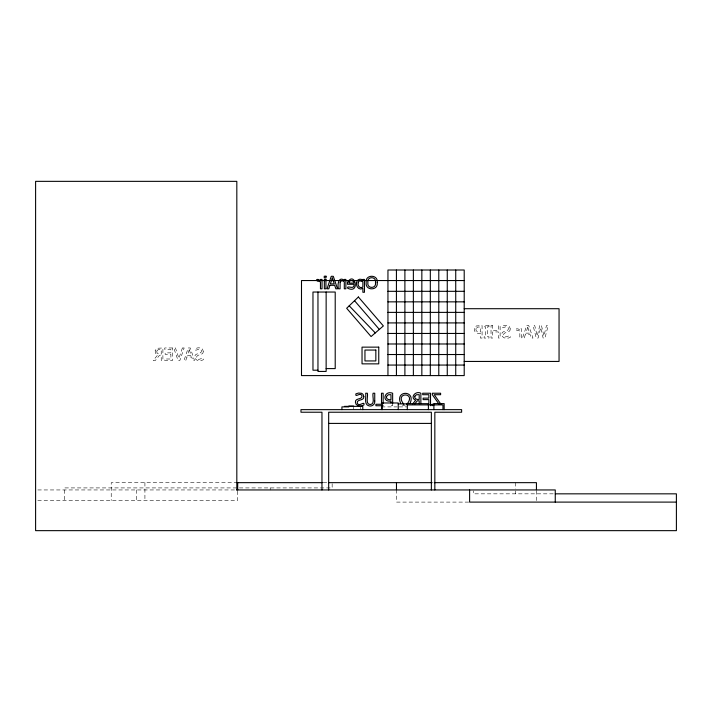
<?xml version="1.0" encoding="UTF-8"?>
<svg xmlns="http://www.w3.org/2000/svg" width="712" height="712" viewBox="0 0 712 712"><rect width="100%" height="100%" fill="white"/><g stroke="black" fill="none" stroke-linecap="round" stroke-linejoin="round"><path stroke-width="0.53" stroke-dasharray="3.56 2.67" d="M516.44 328.713L518.327 328.98L519.831 330.065L519.831 328.668L521.415 328.668L521.415 338.049L519.831 338.049L519.831 331.392C518.906 329.514 515.381 331.552 516.44 328.713A3.079 3.079 0 0 1 517.695 328.748M381.49 406.899L397.189 406.899M399.236 406.899L407.317 406.899M237.701 482.656L111.223 482.656L111.223 500.403M323.195 482.656L327.725 482.656M37.825 489.945L235.717 489.945M553.215 493.834L473.311 493.834L473.311 490.915M37.807 500.403L237.701 500.403L237.701 490.986M468.683 502.102L396.477 502.102L396.477 491.049M405.377 406L402.173 405.057M536.439 490.791L536.439 502.102M515.443 482.656L515.443 488.904M515.443 490.915L515.443 493.834M392.641 403.651L392.641 405.742L390.977 405.742L390.977 403.873M360.592 407.22L360.592 409.64M353.588 407.22L353.588 409.64M332.157 483.706L332.157 487.916L64.294 487.916L64.294 500.403M270.213 487.916L270.213 489.945M144.919 482.656L144.919 500.403M136.651 489.945L136.651 500.403M203.258 351.319C203.792 355.991 195.631 353.517 196.743 358.029C198.417 362.105 204.513 354.985 203.347 359.729C200.517 361.474 194.963 361.135 194.839 356.917C194.34 352.298 202.448 354.825 201.345 350.349C199.805 346.522 194.198 353.09 195.328 348.551L198.025 347.794L200.722 347.999A3.987 3.987 0 0 1 202.591 349.316L203.258 351.319M510.237 328.891C510.771 333.572 502.601 331.098 503.722 335.601C505.395 339.677 511.492 332.566 510.326 337.301C507.496 339.046 501.933 338.707 501.818 334.489C501.319 329.878 509.427 332.397 508.323 327.921C506.784 324.102 501.177 330.662 502.307 326.123L505.004 325.366L507.701 325.571A3.987 3.987 0 0 1 509.569 326.888L510.237 328.891M475.963 328.748C475.304 331.436 478.331 332.388 480.413 331.97L480.413 326.968L477.725 327.075L475.963 328.748M156.854 350.972C156.195 353.65 159.141 354.594 161.232 354.122L161.232 349.396L158.42 349.494L156.854 350.972M474.272 328.348C473.355 331.917 477.325 334.088 480.413 333.385L480.413 338.049L482.077 338.049L482.077 325.544L476.31 325.962L474.272 328.348M155.163 350.455L155.456 353.17L157.663 355.03L153.205 360.477L155.367 360.477L159.337 355.502L161.232 355.502L161.232 360.477L162.897 360.477L162.897 347.963L157.156 348.284L155.163 350.455M539.758 325.544L537.231 336.046L534.721 325.544L533.092 325.544L536.234 338.049L538.112 338.049L540.657 327.662L543.14 338.049L544.974 338.049L548.178 325.544L546.469 325.544L543.95 335.939L541.449 325.544L539.758 325.544M186.9 356.979L185.761 360.477L184.007 360.477L188.226 347.963L190.273 347.963L194.492 360.477L192.81 360.477L191.679 356.979L186.9 356.979M525.358 334.56L524.228 338.049L522.474 338.049L526.693 325.544L528.74 325.544L532.959 338.049L531.277 338.049L530.146 334.56L525.358 334.56M189.294 349.663L187.363 355.564L191.216 355.564L189.294 349.663M527.761 327.235L525.821 333.136L529.683 333.136L527.761 327.235M182.379 347.963L178.917 358.35L175.455 347.963L173.755 347.963L178.053 360.477L179.851 360.477L184.159 347.963L182.379 347.963M488.984 325.544L484.124 325.544L484.124 326.817L485.726 326.817L485.726 336.776L484.124 336.776L484.124 338.049L488.984 338.049L488.984 336.776L487.391 336.776L487.391 326.817L488.984 326.817L488.984 325.544M492.695 325.544L491.031 325.544L491.031 338.049L492.695 338.049L492.695 331.925L498.453 331.925L498.453 338.049L500.118 338.049L500.118 325.544L498.453 325.544L498.453 330.448L492.695 330.448L492.695 325.544M172.553 347.963L164.73 347.963L164.73 349.45L170.889 349.45L170.889 352.876L165.148 352.876L165.148 354.353L170.889 354.353L170.889 358.999L164.73 358.999L164.73 360.477L172.553 360.477L172.553 347.963"/><path stroke-width="1.07" d="M410.05 403.366C416.217 390.007 394.537 390.007 400.705 403.366M414.669 404.078L417.312 400.767L419.208 400.767L419.208 403.748M412.462 404.185L415.639 400.295C409.498 397.518 415.746 390.381 420.872 393.229L420.872 403.651M406.935 404.238C417.036 391.894 393.727 391.876 403.811 404.238M317.062 279.478L318.949 279.736L320.453 280.822L320.453 279.424L322.038 279.424L322.038 288.814L320.453 288.814L320.453 282.148C319.528 280.27 316.003 282.317 317.062 279.478A3.079 3.079 0 0 1 318.317 279.505M464.206 280.546L301.496 280.546L301.496 375.589L464.206 375.589L464.206 270.008L387.951 270.008L387.951 375.589M387.951 291.315L464.206 291.315M387.951 301.852L464.206 301.852M464.206 308.705L559.053 308.705L559.053 361.438L464.206 361.438M387.951 312.381L464.206 312.381M387.951 322.919L464.206 322.919M387.951 333.456L464.206 333.456M387.951 343.985L464.206 343.985M387.951 354.523L464.206 354.523M387.951 365.06L464.206 365.06M326.14 368.602L335.21 368.602L335.21 292.036L312.969 292.036L312.969 370.213L317.961 370.213M398.231 403.891L407.317 403.891M434.16 404.265L432.175 404.265L432.175 405.742M407.317 404.897L442.953 404.897L442.953 409.64M383.154 405.742L375.9 405.742L375.9 404.265L381.49 404.265L381.49 393.229L383.154 393.229L383.154 403.651M353.588 406.089L348.827 406.089L348.827 406.881L341.92 406.881L341.92 409.64M344.385 406.365L362.791 406.365L362.791 409.64M328.668 423.409L431.365 423.409M236.873 482.656L322.189 482.656M328.748 482.656L432.131 482.656M434.249 482.656L536.439 482.656L536.439 489.767M236.624 489.945L555.262 489.945L555.262 502.102M555.324 493.834L676.4 493.834L676.4 530.654L35.6 530.654L35.6 181.346L236.82 181.346L236.82 489.945M676.4 502.102L469.608 502.102L469.608 489.945M349.209 305.822L375.286 332.913M354.532 300.704L379.327 329.425M439.117 404.265L432.344 394.733L432.344 393.229L440.612 393.229L440.612 394.706L434.222 394.706L440.915 404.193M455.733 270.008L455.733 375.589M447.261 270.008L447.261 375.589M444.155 409.64L444.155 403.606L433.884 403.606L433.884 409.64M438.788 270.008L438.788 375.589M434.836 489.945L434.836 412.23L461.625 412.23L461.625 409.64L300.971 409.64L300.971 412.23L321.966 412.23L321.966 489.945M431.365 489.945L431.365 412.23L328.668 412.23L328.668 489.945M430.529 405.742L430.529 393.229L422.705 393.229L422.705 394.706L428.864 394.706L428.864 398.133L423.124 398.133L423.124 399.61L428.864 399.61L428.864 404.265M430.315 270.008L430.315 375.589M428.393 409.64L428.393 403.668L407.317 403.668L407.317 409.64M421.842 270.008L421.842 375.589M413.369 270.008L413.369 375.589M404.897 270.008L404.897 375.589M398.231 409.64L398.231 402.974L382.326 402.974L382.326 409.64M396.477 482.656L396.477 489.945M396.424 270.008L396.424 375.589M392.641 403.651L392.641 393.229C384.195 389.998 381.418 402.467 390.977 401.078L390.977 402.939M381.49 406.899L381.49 409.64M326.14 292.036L326.14 371.433L317.961 371.433L317.961 292.036M237.701 482.656L237.701 489.945M340.149 282.263L340.087 288.814L338.503 288.814C337.141 285.094 338.609 275.562 344.305 280.466L344.305 279.424L345.881 279.424L345.881 288.814L344.305 288.814L344.305 281.801L343.077 280.982A2.697 2.697 0 0 0 341.333 280.715L340.149 282.263M374.743 401.034C375.251 404.22 372.198 406.712 369.163 405.929C363.52 404.781 366.386 396.895 365.692 393.229L367.356 393.229C368.353 396.255 364.936 404.113 370.222 404.576C375.509 404.131 372.073 396.237 373.079 393.229L374.743 393.229L374.743 401.034M356.641 282.851C355.662 286.411 359.266 290.763 362.871 288.342L362.871 292.276L364.455 292.276L364.455 279.424L362.871 279.424L362.871 280.403C360.726 277.911 356.516 279.531 356.641 282.851M375.491 282.557C376.701 288.992 366.662 288.992 367.882 282.557C366.653 276.105 376.728 276.096 375.491 282.557M347.545 282.388L347.483 284.284L353.989 284.284C354.807 290.612 346.548 284.613 347.661 288.235C360.681 294.403 354.656 270.293 347.545 282.388M377.218 282.557C378.508 290.932 364.873 290.923 366.155 282.557C364.856 274.182 378.517 274.182 377.218 282.557M363.832 396.584C364.366 401.257 356.205 398.782 357.326 403.286C358.99 407.371 365.087 400.251 363.93 404.995C361.091 406.739 355.537 406.401 355.413 402.173C354.914 397.563 363.022 400.082 361.927 395.605C360.379 391.787 354.772 398.346 355.902 393.807L358.599 393.051L361.304 393.255A3.987 3.987 0 0 1 363.165 394.573L363.832 396.584M358.341 282.62C357.175 285.521 359.863 289.081 362.871 287.052L362.871 281.738L359.854 280.724A1.682 1.682 0 0 0 358.723 281.552L358.341 282.62M386.527 396.442C385.868 399.129 388.894 400.082 390.977 399.655L390.977 394.653L388.289 394.768L386.527 396.442M414.829 396.237C414.17 398.916 417.116 399.85 419.208 399.379L419.208 394.653L416.395 394.751L414.829 396.237M349.174 281.97L349.022 283.073L353.989 283.073C354.175 280.457 349.921 279.344 349.174 281.97M329.914 285.316L328.784 288.814L327.031 288.814L331.249 276.3L333.296 276.3L337.515 288.814L335.833 288.814L334.702 285.316L329.914 285.316M332.308 277.992L330.377 283.892L334.24 283.892L332.308 277.992M358.385 296.993L346.664 308.278L371.077 336.553L383.368 325.936L358.385 296.993M326.043 276.212L324.245 276.212L324.245 277.849L326.043 277.849L326.043 276.212M325.936 279.424L324.352 279.424L324.352 288.814L325.936 288.814L325.936 279.424M378.757 347.136L362.034 347.136L362.034 363.859L378.757 363.859L378.757 347.136M375.838 350.055L364.953 350.055L364.953 360.94L375.838 360.94L375.838 350.055"/></g></svg>
